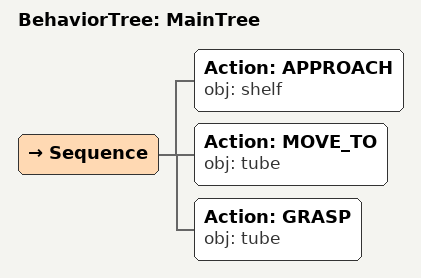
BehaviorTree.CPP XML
<root main_tree_to_execute="MainTree">
  <BehaviorTree ID="MainTree">
    <Sequence>
      <!-- Approach shelf -->
      <Action ID="APPROACH" obj="shelf" />
      <!-- Move to tube -->
      <Action ID="MOVE_TO" obj="tube" />
      <!-- Grasp tube -->
      <Action ID="GRASP" obj="tube" />
    </Sequence>
  </BehaviorTree>
</root>
